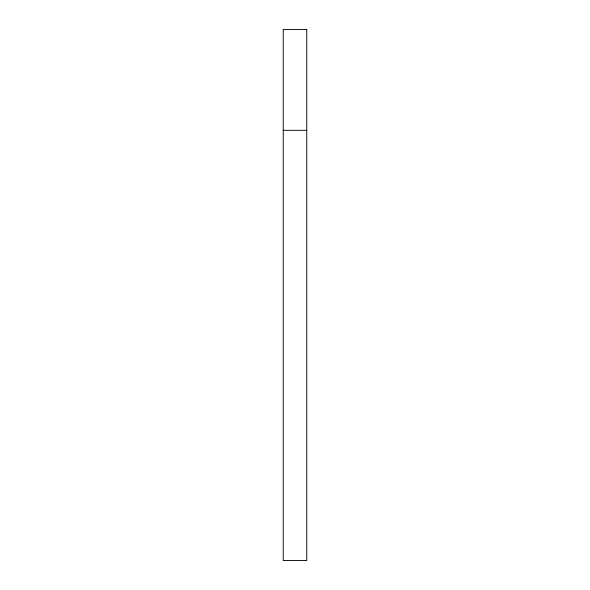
<?xml version="1.0" encoding="UTF-8"?>
<svg xmlns="http://www.w3.org/2000/svg" width="590" height="590" viewBox="0 0 590 590"><rect width="100%" height="100%" fill="white"/><g stroke="black" fill="none" stroke-linecap="round" stroke-linejoin="round"><path stroke-width="0.89" d="M283.237 130.324L306.763 130.324M306.763 29.5L283.237 29.5L283.237 560.5L306.763 560.5L306.763 29.5"/></g></svg>
